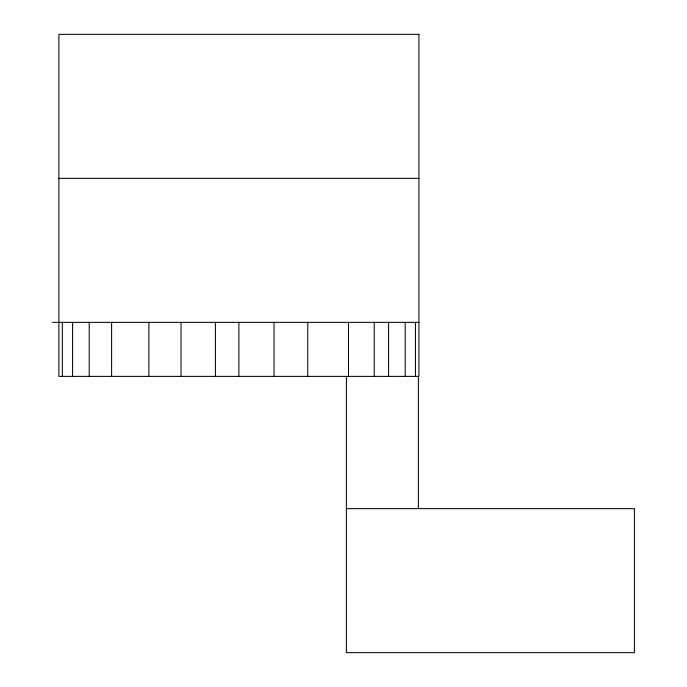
<?xml version="1.0" encoding="UTF-8"?>
<svg xmlns="http://www.w3.org/2000/svg" width="687" height="687" viewBox="0 0 687 687"><rect width="100%" height="100%" fill="white"/><g stroke="black" fill="none" stroke-linecap="round" stroke-linejoin="round"><path stroke-width="1.03" d="M58.884 178.362L418.915 178.362M52.581 322.375L418.915 322.375M346.394 508.638L634.419 508.638L634.419 652.65L346.394 652.65L346.394 376.356M418.4 376.356L418.4 508.638M415.455 322.375L415.455 376.382M405.21 322.375L405.21 376.382M388.576 322.375L388.576 376.382M374.243 322.375L374.243 376.382M348.489 322.375L348.489 376.382M307.785 322.375L307.785 376.382M274.019 322.375L274.019 376.382M238.896 322.375L238.896 376.382M215.4 322.375L215.4 376.382M181.033 322.375L181.033 376.382M148.89 322.375L148.89 376.382M111.603 322.375L111.603 376.382M89.216 322.375L89.216 376.382M72.582 322.375L72.582 376.382M62.337 322.375L62.337 376.382M418.915 34.35L58.884 34.35L58.884 376.382L418.915 376.382L418.915 34.35"/></g></svg>
